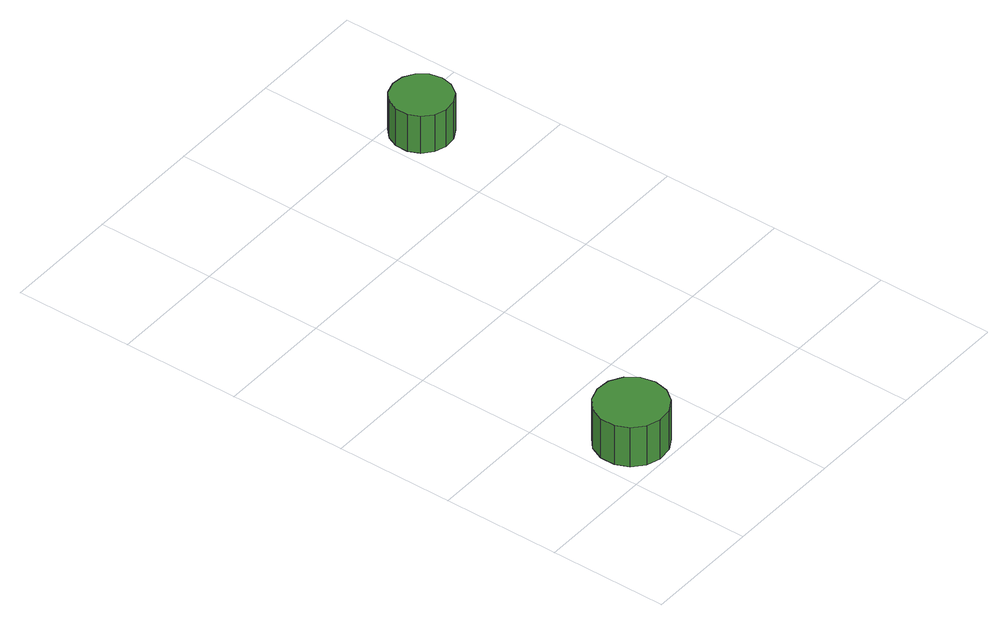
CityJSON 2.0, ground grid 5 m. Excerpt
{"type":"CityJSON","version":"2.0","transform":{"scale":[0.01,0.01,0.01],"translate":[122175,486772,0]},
"CityObjects":{
"tree1":{"type":"SolitaryVegetationObject","attributes":{"function":"something"},"geometry":[{"type":"MultiSurface","lod":"1","boundaries":[[[0,1,2,3,4,5,6,7,8,9,10,11,12,13,14]],[[15,16,17,18,19,20,21,22,23,24,25,26,27,28,29]],[[0,29,28,1]],[[1,28,27,2]],[[2,27,26,3]],[[3,26,25,4]],[[4,25,24,5]],[[5,24,23,6]],[[6,23,22,7]],[[7,22,21,8]],[[8,21,20,9]],[[9,20,19,10]],[[10,19,18,11]],[[11,18,17,12]],[[12,17,16,13]],[[13,16,15,14]],[[14,15,29,0]]]}]},
"tree2":{"type":"SolitaryVegetationObject","attributes":{"function":"something"},"geometry":[{"type":"MultiSurface","lod":"1","boundaries":[[[30,31,32,33,34,35,36,37,38,39,40,41,42,43,44]],[[45,46,47,48,49,50,51,52,53,54,55,56,57,58,59]],[[30,59,58,31]],[[31,58,57,32]],[[32,57,56,33]],[[33,56,55,34]],[[34,55,54,35]],[[35,54,53,36]],[[36,53,52,37]],[[37,52,51,38]],[[38,51,50,39]],[[39,50,49,40]],[[40,49,48,41]],[[41,48,47,42]],[[42,47,46,43]],[[43,46,45,44]],[[44,45,59,30]]]}]}
},
"vertices":[
[341,169,237],[328,230,237],[291,280,237],[238,311,237],[176,317,237],[117,298,237],[71,257,237],[46,200,237],[46,138,237],[71,81,237],[117,40,237],[176,21,237],[238,27,237],[291,58,237],[328,108,237],[328,108,49],[291,58,49],[238,27,49],[176,21,49],[117,40,49],[71,81,49],[46,138,49],[46,200,49],[71,257,49],[117,298,49],[176,317,49],[238,311,49],[291,280,49],[328,230,49],[341,169,49],
[1269,1876,237],[1258,1928,237],[1227,1970,237],[1182,1996,237],[1130,2002,237],[1080,1986,237],[1041,1951,237],[1019,1903,237],[1019,1850,237],[1041,1802,237],[1080,1767,237],[1130,1751,237],[1182,1756,237],[1227,1782,237],[1258,1825,237],[1258,1825,60],[1227,1782,60],[1182,1756,60],[1130,1751,60],[1080,1767,60],[1041,1802,60],[1019,1850,60],[1019,1903,60],[1041,1951,60],[1080,1986,60],[1130,2002,60],[1182,1996,60],[1227,1970,60],[1258,1928,60],[1269,1876,60]
]}
